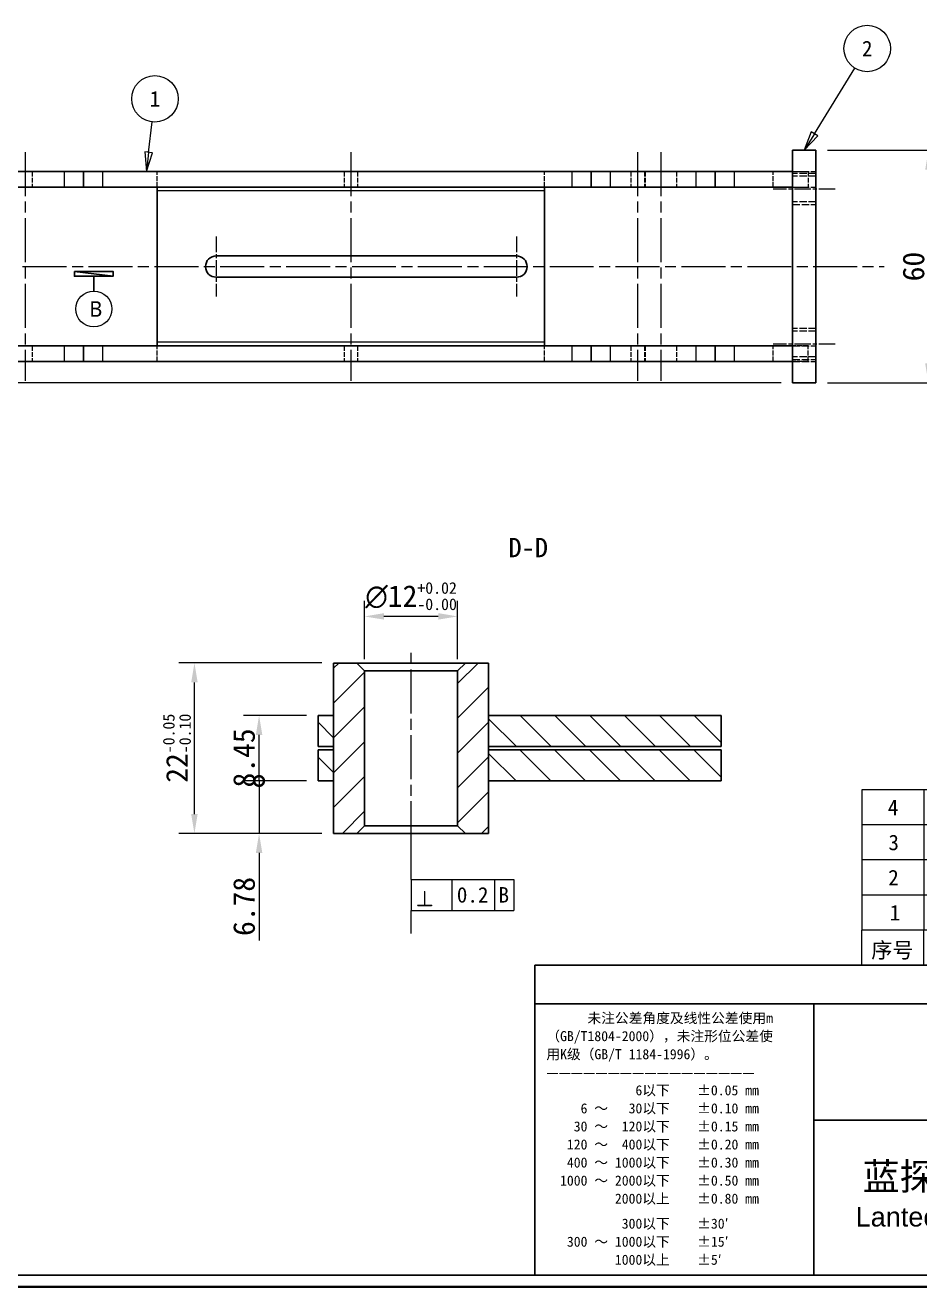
# Model space of a CAD drawing. Header units: millimetres. Extents: x 12 to 829, y 11 to 583.
# Drawn here: x 324.5 to 555.4, y 11 to 336.6 of the extents above; entities that cross this region are included whole.
import ezdxf
from ezdxf.enums import TextEntityAlignment as Align

# ---------------------------------------------------------------- set-up
doc = ezdxf.new("R2010")
doc.units = ezdxf.units.MM
doc.header["$LTSCALE"] = 2
doc.linetypes.add('CHAIN', pattern=[0.3543, 0.2362, -0.0295, 0.0591, -0.0295])
doc.linetypes.add('DASHED', pattern=[0.2067, 0.1654, -0.0413])
for name, color, linetype, lineweight in [('1', 7, 'Continuous', 18), ('剖面线 (ISO)', 7, 'Continuous', 18), ('可见 (ISO)', 7, 'Continuous', 25), ('可见窄的 (ISO)', 7, 'Continuous', 18), ('图框 (ISO)', 7, 'Continuous', 35), ('标题 (ISO)', 7, 'Continuous', 25)]:
    doc.layers.add(name, color=color, linetype=linetype, lineweight=lineweight)
for name, color, linetype, lineweight, true_color in [('中心标记 (ISO)', 1, 'CHAIN', 18, 0xff0000), ('中心线 (ISO)', 1, 'CHAIN', 18, 0xff0000), ('尺寸 (ISO)', 7, 'Continuous', 18, 0x008000), ('符号 (ISO)', 7, 'Continuous', 18, 0x008000), ('隐藏 (ISO)', 5, 'DASHED', 18, 0x0000ff)]:
    doc.layers.add(name, color=color, linetype=linetype, lineweight=lineweight, true_color=true_color)
doc.styles.add('HZ_33', font='simfang.ttf')
doc.styles.add('文本样式100', font='AIGDT___.TTF')
doc.styles.add('文本样式148', font='segoeui.ttf')
doc.styles.add('文本样式164', font='SimSun.ttf')
doc.styles.add('文本样式165', font='SimSun.ttf')
doc.styles.add('文本样式74', font='SimSun.ttf')
doc.styles.add('最新国标', font='simfang.ttf')
doc.styles.add('注释文本 (ISO)', font='simfang.ttf')
doc.dimstyles.new('默认 (GB)', dxfattribs={"dimscale": 2, "dimtxt": 2.8, "dimasz": 2.5, "dimexe": 2, "dimexo": 1.5, "dimgap": 0.5, "dimtad": 1, "dimtoh": 1, "dimdsep": 46, "dimtxsty": '最新国标', "dimcen": 0.09, "dimdle": 10, "dimclrd": 256, "dimclre": 256, "dimclrt": 256, "dimaunit": 1, "dimadec": 3, "dimazin": 2, "dimtfac": 0.535714, "dimtmove": 0, "dimatfit": 3, "dimfxl": 0, "dimtolj": 1, "dimtzin": 0, "dimlwd": -1, "dimlwe": -1, "dimarcsym": 0})
pattern_1 = [(45, (0, 0), (-4.49013, 4.49013), [])]
pattern_2 = [(135.0002, (0, 0), (-4.49011, -4.490145), [])]

# ---------------------------------------------------------------- blocks, each defined once
blk = doc.blocks.new('图框 最新国标')
at = {"layer": '图框 (ISO)', "color": 7, "linetype": 'Continuous', "lineweight": 25}
for q in [(6, 7), (18, 7)]:
    blk.add_line((413, 7), q, dxfattribs=at)
at = {"layer": '图框 (ISO)'}
blk.add_line((414.5, 5.5), (6, 5.5), dxfattribs=at)
at = {"layer": '图框 (ISO)', "style": '文本样式74'}
blk.add_attdef('零件代号_001', (44.41, 287.25), '', height=2.5, rotation=180, dxfattribs=at)
blk = doc.blocks.new('标题栏 最新国标')
at = {"layer": '标题 (ISO)'}
for p, q in [((381.98, -183.84), (196.98, -183.84)), ((196.98, -183.84), (196.98, -223.84)), ((254.48, -183.84), (254.48, -188.84)), ((269.48, -183.84), (269.48, -188.84)), ((289.48, -183.84), (289.48, -188.84)), ((381.98, -223.84), (381.98, -183.84)), ((383.48, -183.84), (383.48, -225.34)), ((281.48, -188.09), (281.48, -184.59)), ((281.48, -184.59), (286.48, -185.34)), ((286.48, -185.34), (286.48, -187.34)), ((286.48, -187.34), (281.48, -188.09)), ((196.98, -188.84), (381.98, -188.84)), ((232.98, -188.84), (232.98, -223.84)), ((321.98, -188.84), (321.98, -223.84)), ((321.98, -193.84), (381.98, -193.84)), ((321.98, -198.84), (381.98, -198.84)), ((351.98, -198.84), (351.98, -208.84)), ((321.98, -203.84), (232.98, -203.84)), ((321.98, -203.84), (381.98, -203.84)), ((321.98, -208.84), (381.98, -208.84)), ((321.98, -218.84), (381.98, -218.84)), ((196.98, -223.84), (381.98, -223.84)), ((383.48, -225.34), (196.98, -225.34))]:
    blk.add_line(p, q, dxfattribs=at)
at = {"layer": '标题 (ISO)', "linetype": 'CHAIN', "ltscale": 5.000333}
blk.add_line((274.98, -184.09), (274.98, -188.59), dxfattribs=at)
at = {"layer": '标题 (ISO)', "linetype": 'CHAIN', "ltscale": 15.834605}
blk.add_line((272.73, -186.34), (286.98, -186.34), dxfattribs=at)
at = {"layer": '标题 (ISO)'}
for radius in [1.75, 1]:
    blk.add_circle((274.98, -186.34), radius, dxfattribs=at)
at = {"layer": '1', "style": '文本样式164'}
for s, p in [('UNIT: mm', (261.98, -186.34)), ('材 料', (299.48, -186.34)), ('设 计', (327.98, -191.34)), ('制 图', (327.98, -196.34)), ('比 例', (327.98, -201.34)), ('重 量', (357.98, -201.34)), ('共 5  张', (336.98, -206.34)), ('第 1  张', (366.98, -206.34))]:
    blk.add_text(s, height=2, dxfattribs=at).set_placement(p, align=Align.MIDDLE_CENTER)
at = {"layer": '标题 (ISO)', "char_height": 2, "style": '注释文本 (ISO)'}
for s, insert, attachment_point, line_spacing_factor in [('{\\fSimSun|b0|i0|c134|p2;\\H0.65x;      未注公差角度及线性公差使用m\\P（GB/T1804-2000），未注形位公差使\\P用K级（GB/T 1184-1996）。\\P—————————————————\\P             6以下    ±0.05 mm\\P     6 ～   30以下    ±0.10 mm\\P    30 ～  120以下    ±0.15 mm\\P   120 ～  400以下    ±0.20 mm\\P   400 ～ 1000以下    ±0.30 mm\\P  1000 ～ 2000以下    ±0.50 mm\\P          2000以上    ±0.80 mm\\P\\H0.38462x;\\P\\H2.6x;           300以下    ±30′\\P   300 ～ 1000以下    ±15′\\P          1000以上    ±5′}', (198.48, -206.34), 4, 1.075116), ('{\\fMicrosoft YaHei|b0|i0|c134|p34;\\H1.75x;蓝探科工业自动化（昆山）有限公司\\P\\fArial|b0|i0|c0|p34;\\H0.71429x;Lantech Industrial Automation (Kunshan) Co., Ltd\\fFangSong|b0|i0|c134|p49;.\\H1.15195x; }', (277.48, -213.84), 5, 0.978695)]:
    blk.add_mtext(s, dxfattribs=dict(at, insert=insert, attachment_point=attachment_point, line_spacing_factor=line_spacing_factor))
at = {"layer": '标题 (ISO)', "attachment_point": 5, "style": '注释文本 (ISO)'}
for s, insert, char_height in [('\\fFangSong|b0|i0;零件号', (327.98, -211.84), 2), ('\\fSimSun|b0|i0;{\\H1.6000;未经蓝探科事先书面同意，严禁复制或发布此文件。}', (351.98, -221.34), 1.6)]:
    blk.add_mtext(s, dxfattribs=dict(at, insert=insert, char_height=char_height))
at = {"layer": '标题 (ISO)', "style": '注释文本 (ISO)'}
blk.add_attdef('材料', text='', height=2, dxfattribs=at).set_placement((324.48, -186.34), align=Align.MIDDLE_CENTER)
at = {"layer": '标题 (ISO)'}
for tag, p, height, style in [('设计人_001', (349.92, -192.16), 2, '注释文本 (ISO)'), ('库存编号_001', (267.46, -198.15), 3.5, '文本样式165'), ('设计人_001', (349.92, -197.16), 2, '注释文本 (ISO)'), ('视图比例_001', (339.99, -202.33), 2, '注释文本 (ISO)'), ('质量\\P3;_001', (367.02, -202.16), 2, '注释文本 (ISO)'), ('零件代号_001', (345.51, -215.59), 3.5, '文本样式165')]:
    blk.add_attdef(tag, p, '', height=height, dxfattribs=dict(at, style=style))
blk = doc.blocks.new('*D11')
at = {"layer": 'Defpoints', "color": 0, "transparency": 16777216}
for p in [(528.55, 304.29), (528.55, 244.29), (557.59, 244.29)]:
    blk.add_point(p, dxfattribs=at)
at = {"layer": '尺寸 (ISO)', "color": 116, "true_color": 0x00803f, "transparency": 16777216}
for p, q in [((531.55, 304.29), (561.59, 304.29)), ((557.59, 299.29), (557.59, 249.29)), ((531.55, 244.29), (561.59, 244.29))]:
    blk.add_line(p, q, dxfattribs=at)
for points in [[(556.76, 299.29), (558.43, 299.29), (557.59, 304.29)], [(556.76, 249.29), (558.43, 249.29), (557.59, 244.29)]]:
    blk.add_solid(points, dxfattribs=at)
at = {"layer": '尺寸 (ISO)', "transparency": 16777216, "insert": (553.76, 274.29), "char_height": 5.6, "attachment_point": 5, "rotation": 90, "style": '最新国标'}
blk.add_mtext('\\A1;60', dxfattribs=at)
blk = doc.blocks.new('*D12')
at = {"layer": 'Defpoints', "color": 0, "transparency": 16777216}
for p in [(157.48, 263.29), (180.05, 263.29), (522.55, 244.29)]:
    blk.add_point(p, dxfattribs=at)
at = {"layer": '尺寸 (ISO)', "color": 116, "true_color": 0x00803f, "transparency": 16777216}
for p, q in [((177.05, 263.29), (153.48, 263.29)), ((157.48, 249.29), (157.48, 258.29)), ((519.55, 244.29), (153.48, 244.29))]:
    blk.add_line(p, q, dxfattribs=at)
for points in [[(156.65, 258.29), (158.31, 258.29), (157.48, 263.29)], [(156.65, 249.29), (158.31, 249.29), (157.48, 244.29)]]:
    blk.add_solid(points, dxfattribs=at)
at = {"layer": '尺寸 (ISO)', "transparency": 16777216, "insert": (153.65, 253.79), "char_height": 5.6, "attachment_point": 5, "rotation": 90, "style": '最新国标'}
blk.add_mtext('\\A1;19', dxfattribs=at)
blk = doc.blocks.new('引出序号1')
at = {"layer": '符号 (ISO)'}
for p, q in [((178.19, 151.88), (178.65, 155.82)), ((177.69, 151.94), (177.89, 149.4)), ((178.68, 151.82), (177.69, 151.94)), ((178.19, 151.88), (177.89, 149.4)), ((177.89, 149.4), (178.68, 151.82))]:
    blk.add_line(p, q, dxfattribs=at)
at = {"layer": '符号 (ISO)', "flags": 128}
blk.add_lwpolyline([(177.69, 151.94), (177.89, 149.4), (178.68, 151.82), (177.69, 151.94)], dxfattribs=at)
at = {"layer": '符号 (ISO)'}
blk.add_circle((179, 158.79), 3, dxfattribs=at)
blk.add_solid([(177.69, 151.94), (177.89, 149.4), (178.68, 151.82), (177.69, 151.94)], dxfattribs=at)
at = {"layer": '符号 (ISO)', "insert": (179, 158.79), "char_height": 2, "attachment_point": 5, "style": '注释文本 (ISO)'}
blk.add_mtext('1', dxfattribs=at)
blk = doc.blocks.new('引出序号3')
at = {"layer": '符号 (ISO)'}
for p, q in [((264.09, 154.27), (269.32, 162.74)), ((263.66, 154.54), (262.77, 152.15)), ((264.09, 154.27), (262.77, 152.15)), ((262.77, 152.15), (264.51, 154.01)), ((264.51, 154.01), (263.66, 154.54))]:
    blk.add_line(p, q, dxfattribs=at)
at = {"layer": '符号 (ISO)', "flags": 128}
blk.add_lwpolyline([(263.66, 154.54), (262.77, 152.15), (264.51, 154.01), (263.66, 154.54)], dxfattribs=at)
at = {"layer": '符号 (ISO)'}
blk.add_circle((270.9, 165.28), 3, dxfattribs=at)
blk.add_solid([(263.66, 154.54), (262.77, 152.15), (264.51, 154.01), (263.66, 154.54)], dxfattribs=at)
at = {"layer": '符号 (ISO)', "insert": (270.9, 165.28), "char_height": 2, "attachment_point": 5, "style": '注释文本 (ISO)'}
blk.add_mtext('2', dxfattribs=at)
blk = doc.blocks.new('明细栏')
at = {"layer": '符号 (ISO)'}
for p, q in [((413, 69.63), (270.2, 69.63)), ((270.2, 69.63), (270.2, 51.53)), ((278.2, 69.63), (278.2, 51.53)), ((303.6, 69.63), (303.6, 51.53)), ((329, 69.63), (329, 51.53)), ((337, 69.63), (337, 51.53)), ((355, 69.63), (355, 51.53)), ((375, 69.63), (375, 51.53)), ((395, 69.63), (395, 51.53)), ((413, 69.63), (413, 51.53)), ((413, 65.1), (270.2, 65.1)), ((413, 60.58), (270.2, 60.58)), ((413, 56.05), (270.2, 56.05)), ((413, 51.53), (270.2, 51.53)), ((270.2, 47), (270.2, 51.53)), ((278.2, 47), (278.2, 51.53)), ((303.6, 47), (303.6, 51.53)), ((329, 47), (329, 51.53)), ((337, 47), (337, 51.53)), ((355, 47), (355, 51.53)), ((375, 47), (375, 51.53)), ((395, 47), (395, 51.53)), ((413, 47), (413, 51.53)), ((413, 47), (270.2, 47))]:
    blk.add_line(p, q, dxfattribs=at)
at = {"layer": '符号 (ISO)', "char_height": 2, "attachment_point": 7, "style": '注释文本 (ISO)'}
for s, insert in [('Q235B', (337.99, 66.08)), ('0.01 kg', (356.04, 65.9)), ('0.01 kg', (376.04, 65.9)), ('4', (273.55, 66.35)), ('4020301A04', (279.2, 66.32)), ('挡板', (304.7, 65.81)), ('1', (332.61, 66.35)), ('3', (273.63, 61.8)), ('4020301A03', (279.2, 61.79)), ('安装座', (304.76, 61.3)), ('1', (332.61, 61.82)), ('Q235B', (337.99, 61.56)), ('0.03 kg', (356.04, 61.37)), ('0.03 kg', (376.04, 61.37)), ('2', (273.61, 57.3)), ('4020301A02', (279.2, 57.27)), ('底板', (304.76, 56.75)), ('1', (332.61, 57.3)), ('Q235B', (337.99, 57.03)), ('0.27 kg', (356.04, 56.85)), ('0.27 kg', (376.04, 56.85)), ('1', (273.81, 52.77)), ('4020301A01', (279.2, 52.74)), ('支架', (304.72, 52.24)), ('1', (332.61, 52.77)), ('Q235B', (337.99, 52.51)), ('0.94 kg', (356.04, 52.32)), ('0.94 kg', (376.04, 52.32)), ('序号', (271.42, 47.71)), ('代号', (288.19, 47.73)), ('库存编号', (310.58, 47.66)), ('数量', (330.21, 47.72)), ('材料', (343.21, 47.68)), ('重量', (362.33, 47.78)), ('总重', (382.36, 47.75)), ('备注', (401.25, 47.74))]:
    blk.add_mtext(s, dxfattribs=dict(at, insert=insert))
blk = doc.blocks.new('*D27')
at = {"layer": 'Defpoints', "color": 0, "transparency": 16777216}
for p in [(412.1, 184), (412.1, 169.98), (436.1, 169.98)]:
    blk.add_point(p, dxfattribs=at)
at = {"layer": '尺寸 (ISO)', "color": 116, "true_color": 0x00803f, "transparency": 16777216}
for p, q in [((412.1, 172.98), (412.1, 188)), ((436.1, 172.98), (436.1, 188)), ((431.1, 184), (417.1, 184))]:
    blk.add_line(p, q, dxfattribs=at)
for points in [[(417.1, 184.84), (417.1, 183.17), (412.1, 184)], [(431.1, 184.84), (431.1, 183.17), (436.1, 184)]]:
    blk.add_solid(points, dxfattribs=at)
at = {"layer": '尺寸 (ISO)', "transparency": 16777216, "insert": (424.1, 189.24), "char_height": 5.6, "attachment_point": 5, "style": '最新国标'}
blk.add_mtext('\\A1;{\\fAIGDT|b0|i0;\\ln}\\fFangSong|b0|i0;12{\\H3;\\S+0.02^ -0.00;}', dxfattribs=at)
blk = doc.blocks.new('_DotSmall')
at = {"color": 0, "linetype": 'ByBlock', "const_width": 0.5}
blk.add_lwpolyline([(-0.0625, 0, 1), (0.0625, 0, 1)], format="xyb", close=True, dxfattribs=at)
blk = doc.blocks.new('*D28')
at = {"layer": 'Defpoints', "color": 0, "transparency": 16777216}
for p in [(384.87, 141.53), (400.1, 141.53), (404.1, 127.98)]:
    blk.add_point(p, dxfattribs=at)
at = {"layer": '尺寸 (ISO)', "color": 116, "true_color": 0x00803f, "transparency": 16777216}
for p, q in [((384.87, 141.53), (384.87, 151.53)), ((397.1, 141.53), (380.87, 141.53)), ((384.87, 141.53), (384.87, 127.98)), ((401.1, 127.98), (380.87, 127.98)), ((384.87, 122.98), (384.87, 100.39))]:
    blk.add_line(p, q, dxfattribs=at)
blk.add_solid([(384.04, 122.98), (385.7, 122.98), (384.87, 127.98)], dxfattribs=at)
at = {"layer": '尺寸 (ISO)', "color": 116, "true_color": 0x00803f, "transparency": 16777216, "xscale": 5, "yscale": 5, "zscale": 5, "rotation": 270}
blk.add_blockref('_DotSmall', (384.87, 141.53), dxfattribs=at)
at = {"layer": '尺寸 (ISO)', "transparency": 16777216, "insert": (381.02, 109.15), "char_height": 5.6, "attachment_point": 5, "rotation": 90, "style": '最新国标'}
blk.add_mtext('\\A1;6.78', dxfattribs=at)
blk = doc.blocks.new('*D30')
at = {"layer": 'Defpoints', "color": 0, "transparency": 16777216}
for p in [(384.87, 158.43), (400.1, 158.43), (400.1, 141.53)]:
    blk.add_point(p, dxfattribs=at)
at = {"layer": '尺寸 (ISO)', "color": 116, "true_color": 0x00803f, "transparency": 16777216}
for p, q in [((397.1, 158.43), (380.87, 158.43)), ((384.87, 141.53), (384.87, 153.43)), ((397.1, 141.53), (380.87, 141.53))]:
    blk.add_line(p, q, dxfattribs=at)
blk.add_solid([(384.04, 153.43), (385.7, 153.43), (384.87, 158.43)], dxfattribs=at)
at = {"layer": '尺寸 (ISO)', "color": 116, "true_color": 0x00803f, "transparency": 16777216, "xscale": 5, "yscale": 5, "zscale": 5, "rotation": 270}
blk.add_blockref('_DotSmall', (384.87, 141.53), dxfattribs=at)
at = {"layer": '尺寸 (ISO)', "transparency": 16777216, "insert": (381.02, 147.48), "char_height": 5.6, "attachment_point": 5, "rotation": 90, "style": '最新国标'}
blk.add_mtext('\\A1;8.45', dxfattribs=at)
blk = doc.blocks.new('*D31')
at = {"layer": 'Defpoints', "color": 0, "transparency": 16777216}
for p in [(368.19, 171.98), (404.1, 171.98), (404.1, 127.98)]:
    blk.add_point(p, dxfattribs=at)
at = {"layer": '尺寸 (ISO)', "color": 116, "true_color": 0x00803f, "transparency": 16777216}
for p, q in [((401.1, 171.98), (364.19, 171.98)), ((368.19, 132.98), (368.19, 166.98)), ((401.1, 127.98), (364.19, 127.98))]:
    blk.add_line(p, q, dxfattribs=at)
for points in [[(367.36, 166.98), (369.02, 166.98), (368.19, 171.98)], [(367.36, 132.98), (369.02, 132.98), (368.19, 127.98)]]:
    blk.add_solid(points, dxfattribs=at)
at = {"layer": '尺寸 (ISO)', "transparency": 16777216, "insert": (363.66, 149.98), "char_height": 5.6, "attachment_point": 5, "rotation": 90, "style": '最新国标'}
blk.add_mtext('\\A1;22{\\H3;\\S-0.05^ -0.10;}', dxfattribs=at)
blk = doc.blocks.new('基准标识符号2')
at = {"layer": '符号 (ISO)', "lineweight": 25}
for p, q in [((171.11, 134.65), (171.11, 135.9)), ((171.11, 135.9), (171.11, 134.65)), ((171.11, 134.65), (171.11, 133.99))]:
    blk.add_line(p, q, dxfattribs=at)
at = {"layer": '符号 (ISO)', "lineweight": 25, "flags": 128}
for points in [[(168.61, 136.52), (173.61, 136.52), (173.61, 135.9), (168.61, 136.52)], [(168.61, 136.52), (173.61, 135.9), (173.61, 135.9), (168.61, 136.52)], [(168.61, 136.52), (173.61, 135.9), (168.61, 135.9), (168.61, 136.52)], [(168.61, 136.52), (168.61, 135.9), (168.61, 136.52), (168.61, 136.52)]]:
    blk.add_lwpolyline(points, dxfattribs=at)
at = {"layer": '符号 (ISO)'}
blk.add_circle((171.11, 131.67), 2.32, dxfattribs=at)
for points in [[(168.61, 136.52), (173.61, 136.52), (173.61, 135.9), (168.61, 136.52)], [(168.61, 136.52), (173.61, 135.9), (173.61, 135.9), (168.61, 136.52)], [(168.61, 136.52), (173.61, 135.9), (168.61, 135.9), (168.61, 136.52)], [(168.61, 136.52), (168.61, 135.9), (168.61, 136.52)]]:
    blk.add_solid(points, dxfattribs=at)
at = {"layer": '符号 (ISO)', "insert": (170.52, 130.67), "char_height": 2, "attachment_point": 7, "style": '文本样式148'}
blk.add_mtext('B', dxfattribs=at)
blk = doc.blocks.new('GDT 标识符号(&T)2')
at = {"layer": '符号 (ISO)'}
for p, q in [((212.05, 58.07), (212.05, 62.49)), ((212.05, 58.07), (225.29, 58.07)), ((212.05, 58.07), (212.05, 54.07)), ((217.3, 58.07), (217.3, 54.07)), ((222.8, 58.07), (222.8, 54.07)), ((225.29, 58.07), (225.29, 54.07)), ((212.05, 51.07), (212.05, 54.07)), ((212.05, 54.07), (225.29, 54.07))]:
    blk.add_line(p, q, dxfattribs=at)
at = {"layer": '符号 (ISO)', "char_height": 2, "attachment_point": 7}
for s, insert, style in [('0.2', (217.95, 55.04), '注释文本 (ISO)'), ('B', (223.33, 55.07), '注释文本 (ISO)'), ('b', (212.7, 54.6), '文本样式100')]:
    blk.add_mtext(s, dxfattribs=dict(at, insert=insert, style=style))

msp = doc.modelspace()

# ---------------------------------------------------------------- hatches: boundary and pattern name
at = {"layer": '剖面线 (ISO)'}
h = msp.add_hatch(dxfattribs=at)
h.set_pattern_fill('ANSI31', color=256, scale=50.8, style=0)
h.set_pattern_definition(pattern_1)
h.paths.add_polyline_path([(410.095, 127.977), (412.095, 129.977), (412.095, 169.977), (410.095, 171.977), (404.095, 171.977), (404.095, 127.977)])
h = msp.add_hatch(dxfattribs=at)
h.set_pattern_fill('ANSI31', color=256, scale=50.8, style=0)
h.set_pattern_definition(pattern_1)
h.paths.add_polyline_path([(436.095, 129.977), (438.095, 127.977), (444.095, 127.977), (444.095, 171.977), (438.095, 171.977), (436.095, 169.977)])
h = msp.add_hatch(dxfattribs=at)
h.set_pattern_fill('ANSI31', color=256, scale=50.8, angle=90.00021, style=0)
h.set_pattern_definition(pattern_2)
h.paths.add_polyline_path([(400.095, 150.425), (404.095, 150.425), (404.095, 158.425), (400.095, 158.425)])
h = msp.add_hatch(dxfattribs=at)
h.set_pattern_fill('ANSI31', color=256, scale=50.8, angle=90.00021, style=0)
h.set_pattern_definition(pattern_2)
h.paths.add_polyline_path([(504.095, 150.425), (504.095, 158.425), (444.095, 158.425), (444.095, 150.425)])
h = msp.add_hatch(dxfattribs=at)
h.set_pattern_fill('ANSI31', color=256, scale=50.8, angle=90.00021, style=0)
h.set_pattern_definition(pattern_2)
h.paths.add_polyline_path([(400.095, 149.53), (400.095, 141.53), (404.095, 141.53), (404.095, 149.53)])
h = msp.add_hatch(dxfattribs=at)
h.set_pattern_fill('ANSI31', color=256, scale=50.8, angle=90.00021, style=0)
h.set_pattern_definition(pattern_2)
h.paths.add_polyline_path([(504.095, 149.53), (444.095, 149.53), (444.095, 141.53), (504.095, 141.53)])

# ---------------------------------------------------------------- linework, layer by layer
at = {"layer": '中心标记 (ISO)', "ltscale": 8.611757}
for p, q in [((373.798, 282.042), (373.798, 266.542)), ((451.298, 282.042), (451.298, 266.542))]:
    msp.add_line(p, q, dxfattribs=at)
at = {"layer": '中心线 (ISO)', "ltscale": 23.990969}
for p, q in [((324.548, 303.792), (324.548, 244.792)), ((408.548, 303.792), (408.548, 244.792)), ((482.548, 303.792), (482.548, 244.792)), ((488.548, 303.792), (488.548, 244.792)), ((170.867, 274.292), (546.179, 274.292)), ((424.095, 124.977), (424.095, 174.977))]:
    msp.add_line(p, q, dxfattribs=at)
at = {"layer": '中心线 (ISO)', "ltscale": 8.88956}
for p, q in [((533.548, 294.292), (517.548, 294.292)), ((533.548, 254.292), (517.548, 254.292))]:
    msp.add_line(p, q, dxfattribs=at)
at = {"layer": '可见 (ISO)'}
for p, q in [((528.548, 304.292), (522.548, 304.292)), ((522.548, 244.292), (522.548, 304.292)), ((528.548, 244.292), (528.548, 304.292)), ((322.548, 298.792), (334.548, 298.792)), ((339.548, 298.792), (334.548, 298.792)), ((339.548, 298.792), (344.548, 298.792)), ((339.548, 298.792), (339.548, 294.792)), ((344.548, 298.792), (465.548, 298.792)), ((465.548, 298.792), (470.548, 298.792)), ((475.548, 298.792), (470.548, 298.792)), ((470.548, 294.792), (470.548, 298.792)), ((475.548, 298.792), (497.548, 298.792)), ((502.548, 298.792), (497.548, 298.792)), ((502.548, 298.792), (507.548, 298.792)), ((502.548, 298.792), (502.548, 294.792)), ((507.548, 298.792), (522.548, 298.792)), ((334.548, 294.792), (322.548, 294.792)), ((334.548, 294.792), (339.548, 294.792)), ((344.548, 294.792), (339.548, 294.792)), ((465.548, 294.792), (344.548, 294.792)), ((358.548, 294.792), (358.548, 293.792)), ((358.548, 293.792), (358.548, 254.792)), ((458.548, 293.792), (458.548, 294.792)), ((458.548, 254.792), (458.548, 293.792)), ((470.548, 294.792), (465.548, 294.792)), ((470.548, 294.792), (475.548, 294.792)), ((497.548, 294.792), (475.548, 294.792)), ((497.548, 294.792), (502.548, 294.792)), ((507.548, 294.792), (502.548, 294.792)), ((507.548, 294.792), (522.548, 294.792)), ((373.798, 277.042), (451.298, 277.042)), ((451.298, 271.542), (373.798, 271.542)), ((358.548, 254.792), (358.548, 253.792)), ((458.548, 253.792), (458.548, 254.792)), ((322.548, 253.792), (334.548, 253.792)), ((339.548, 253.792), (334.548, 253.792)), ((339.548, 253.792), (344.548, 253.792)), ((339.548, 253.792), (339.548, 249.792)), ((344.548, 253.792), (465.548, 253.792)), ((465.548, 253.792), (470.548, 253.792)), ((475.548, 253.792), (470.548, 253.792)), ((470.548, 249.792), (470.548, 253.792)), ((475.548, 253.792), (497.548, 253.792)), ((502.548, 253.792), (497.548, 253.792)), ((502.548, 253.792), (507.548, 253.792)), ((502.548, 253.792), (502.548, 249.792)), ((522.548, 253.792), (507.548, 253.792)), ((334.548, 249.792), (322.548, 249.792)), ((334.548, 249.792), (339.548, 249.792)), ((344.548, 249.792), (339.548, 249.792)), ((465.548, 249.792), (344.548, 249.792)), ((470.548, 249.792), (465.548, 249.792)), ((470.548, 249.792), (475.548, 249.792)), ((497.548, 249.792), (475.548, 249.792)), ((497.548, 249.792), (502.548, 249.792)), ((507.548, 249.792), (502.548, 249.792)), ((522.548, 249.792), (507.548, 249.792)), ((528.548, 244.292), (522.548, 244.292)), ((410.095, 171.977), (404.095, 171.977)), ((404.095, 171.977), (404.095, 127.977)), ((412.095, 169.977), (410.095, 171.977)), ((438.095, 171.977), (410.095, 171.977)), ((412.095, 129.977), (412.095, 169.977)), ((412.095, 169.977), (436.095, 169.977)), ((438.095, 171.977), (436.095, 169.977)), ((436.095, 169.977), (436.095, 129.977)), ((444.095, 171.977), (438.095, 171.977)), ((444.095, 127.977), (444.095, 171.977)), ((404.095, 158.425), (400.095, 158.425)), ((400.095, 158.425), (400.095, 150.425)), ((404.095, 150.425), (404.095, 158.425)), ((504.095, 158.425), (444.095, 158.425)), ((444.095, 158.425), (444.095, 150.425)), ((504.095, 150.425), (504.095, 158.425)), ((400.095, 150.425), (404.095, 150.425)), ((444.095, 150.425), (504.095, 150.425)), ((400.095, 149.53), (400.095, 141.53)), ((404.095, 149.53), (400.095, 149.53)), ((404.095, 141.53), (404.095, 149.53)), ((504.095, 149.53), (444.095, 149.53)), ((444.095, 149.53), (444.095, 141.53)), ((504.095, 141.53), (504.095, 149.53)), ((400.095, 141.53), (404.095, 141.53)), ((444.095, 141.53), (504.095, 141.53)), ((404.095, 127.977), (410.095, 127.977)), ((410.095, 127.977), (412.095, 129.977)), ((410.095, 127.977), (438.095, 127.977)), ((436.095, 129.977), (412.095, 129.977)), ((436.095, 129.977), (438.095, 127.977)), ((438.095, 127.977), (444.095, 127.977))]:
    msp.add_line(p, q, dxfattribs=at)
for centre, start, end in [((373.798, 274.292), 90, 270), ((451.298, 274.292), 270, 90)]:
    msp.add_arc(centre, 2.75, start, end, dxfattribs=at)
at = {"layer": '可见窄的 (ISO)'}
for p, q in [((334.548, 298.792), (334.548, 294.792)), ((344.548, 294.792), (344.548, 298.792)), ((465.548, 298.792), (465.548, 294.792)), ((475.548, 294.792), (475.548, 298.792)), ((497.548, 298.792), (497.548, 294.792)), ((507.548, 294.792), (507.548, 298.792)), ((458.548, 293.792), (358.548, 293.792)), ((458.548, 254.792), (358.548, 254.792)), ((334.548, 253.792), (334.548, 249.792)), ((344.548, 249.792), (344.548, 253.792)), ((465.548, 253.792), (465.548, 249.792)), ((475.548, 249.792), (475.548, 253.792)), ((497.548, 253.792), (497.548, 249.792)), ((507.548, 249.792), (507.548, 253.792))]:
    msp.add_line(p, q, dxfattribs=at)
at = {"layer": '隐藏 (ISO)', "ltscale": 3.809293}
for p, q in [((326.298, 298.792), (326.298, 294.792)), ((358.548, 294.792), (358.548, 298.792)), ((406.798, 298.792), (406.798, 294.792)), ((410.298, 298.792), (410.298, 294.792)), ((458.548, 294.792), (458.548, 298.792)), ((480.798, 298.792), (480.798, 294.792)), ((484.298, 298.792), (484.298, 294.792)), ((484.498, 298.792), (484.498, 294.792)), ((492.598, 298.792), (492.598, 294.792)), ((517.548, 294.792), (517.548, 298.792)), ((522.548, 298.792), (526.548, 298.792)), ((526.548, 298.792), (526.548, 294.792)), ((522.548, 294.792), (526.548, 294.792)), ((326.298, 253.792), (326.298, 249.792)), ((358.548, 249.792), (358.548, 253.792)), ((406.798, 253.792), (406.798, 249.792)), ((410.298, 253.792), (410.298, 249.792)), ((458.548, 249.792), (458.548, 253.792)), ((480.798, 253.792), (480.798, 249.792)), ((484.298, 253.792), (484.298, 249.792)), ((484.498, 253.792), (484.498, 249.792)), ((492.598, 253.792), (492.598, 249.792)), ((517.548, 249.792), (517.548, 253.792)), ((526.548, 253.792), (522.548, 253.792)), ((526.548, 249.792), (526.548, 253.792)), ((526.548, 249.792), (522.548, 249.792))]:
    msp.add_line(p, q, dxfattribs=at)
at = {"layer": '隐藏 (ISO)', "ltscale": 5.71399}
for p, q in [((522.548, 298.792), (528.548, 298.792)), ((528.548, 298.292), (522.548, 298.292)), ((528.548, 297.615), (522.548, 297.615)), ((522.548, 294.792), (528.548, 294.792)), ((528.548, 290.968), (522.548, 290.968)), ((522.548, 290.292), (528.548, 290.292)), ((528.548, 258.292), (522.548, 258.292)), ((528.548, 257.615), (522.548, 257.615)), ((522.548, 253.792), (528.548, 253.792)), ((528.548, 250.968), (522.548, 250.968)), ((522.548, 250.292), (528.548, 250.292)), ((522.548, 249.792), (528.548, 249.792))]:
    msp.add_line(p, q, dxfattribs=at)

# ---------------------------------------------------------------- block references
at = {"xscale": 2, "yscale": 2, "zscale": 2}
msp.add_blockref('图框 最新国标', (0, 0), dxfattribs=at)
ref = msp.add_blockref('标题栏 最新国标', (62.035, 461.689), dxfattribs=dict(xscale=2, yscale=2, zscale=2))
ref.add_attrib('零件代号_001', '4020301A00', (753.05, 30.5), dxfattribs={"layer": '标题 (ISO)', "height": 7, "style": '文本样式165'})
ref.add_attrib('库存编号_001', '安装支架', (596.958, 65.383), dxfattribs={"layer": '标题 (ISO)', "height": 7, "style": '文本样式165'})
ref.add_attrib('质量\\P3;_001', '1.248 kg', (796.08, 57.366), dxfattribs={"layer": '标题 (ISO)', "height": 4, "style": '注释文本 (ISO)'})
ref.add_attrib('视图比例_001', '1 :2', (742.023, 57.034), dxfattribs={"layer": '标题 (ISO)', "height": 4, "style": '注释文本 (ISO)'})
ref.add_attrib('设计人_001', 'zhengxiaobo', (761.874, 77.366), dxfattribs={"layer": '标题 (ISO)', "height": 4, "style": '注释文本 (ISO)'})
ref.add_attrib('设计人_001', 'zhengxiaobo', (761.874, 67.366), dxfattribs={"layer": '标题 (ISO)', "height": 4, "style": '注释文本 (ISO)'})
at = {"layer": '符号 (ISO)', "xscale": 2, "yscale": 2, "zscale": 2}
for name in ['引出序号3', '引出序号1', '基准标识符号2', '明细栏', 'GDT 标识符号(&T)2']:
    msp.add_blockref(name, (0, 0), dxfattribs=at)

# ---------------------------------------------------------------- texts
at = {"layer": '符号 (ISO)', "insert": (449.221, 199.272), "char_height": 5, "attachment_point": 7, "style": 'HZ_33'}
msp.add_mtext('D-D', dxfattribs=at)

# ---------------------------------------------------------------- dimensions: what is measured, and where the dimension line sits
at = {"layer": '尺寸 (ISO)', "color": 116, "true_color": 0x00803f}
for base, p1, p2, override, picture, middle in [((557.594, 244.292), (528.548, 304.292), (528.548, 244.292), {"dimgap": 0.5, "dimtoh": 0, "dimdec": 2, "dimtol": 0, "dimlim": 0, "dimtp": 0, "dimtm": 0, "dimtdec": 2, "dimtofl": 0, "dimatfit": 1}, '*D11', (557.594, 274.292)), ((157.481, 263.292), (522.548, 244.292), (180.048, 263.292), {"dimgap": 0.5, "dimtoh": 0, "dimdec": 2, "dimtol": 0, "dimlim": 0, "dimtp": 0, "dimtm": 0, "dimtdec": 2, "dimtofl": 0, "dimatfit": 1}, '*D12', (157.481, 253.792)), ((368.19, 171.977), (404.095, 127.977), (404.095, 171.977), {"dimgap": 0.5, "dimtoh": 0, "dimdec": 2, "dimlfac": 0.5, "dimtol": 1, "dimlim": 0, "dimtp": -0.05, "dimtm": 0.1, "dimtdec": 2, "dimtofl": 0, "dimatfit": 1}, '*D31', (368.19, 149.977)), ((384.869, 158.425), (400.095, 141.53), (400.095, 158.425), {"dimgap": 0.5, "dimtoh": 0, "dimdec": 2, "dimlfac": 0.5, "dimblk1": 'DotSmall', "dimsah": 1, "dimdle": 0, "dimtol": 0, "dimlim": 0, "dimtp": 0, "dimtm": 0, "dimtdec": 2, "dimtofl": 0, "dimatfit": 1}, '*D30', (384.869, 147.477)), ((384.869, 141.53), (404.095, 127.977), (400.095, 141.53), {"dimgap": 0.5, "dimtoh": 0, "dimdec": 2, "dimlfac": 0.5, "dimblk2": 'DotSmall', "dimsah": 1, "dimdle": 0, "dimtol": 0, "dimlim": 0, "dimtp": 0, "dimtm": 0, "dimtdec": 2, "dimtofl": 1, "dimatfit": 1}, '*D28', (384.869, 109.146))]:
    dim = msp.add_linear_dim(base=base, p1=p1, p2=p2, angle=90, dimstyle='默认 (GB)', override=override, dxfattribs=at)
    dim.commit()
    dim.dimension.update_dxf_attribs({"geometry": picture, "text_midpoint": middle, "dimtype": 160})
dim = msp.add_linear_dim(base=(412.095, 184.005), p1=(436.095, 169.977), p2=(412.095, 169.977), angle=180, text='{\\fAIGDT|b0|i0;\\ln}\\fFangSong|b0|i0;<>', dimstyle='默认 (GB)', override={"dimgap": 0.5, "dimtoh": 0, "dimdec": 2, "dimlfac": 0.5, "dimtol": 1, "dimlim": 0, "dimtp": 0.018, "dimtm": 1e-09, "dimtdec": 2, "dimtofl": 0, "dimatfit": 1}, dxfattribs=at)
dim.commit()
dim.dimension.update_dxf_attribs({"geometry": '*D27', "text_midpoint": (424.095, 184.005), "dimtype": 160})

doc.saveas('drawing.dxf')
